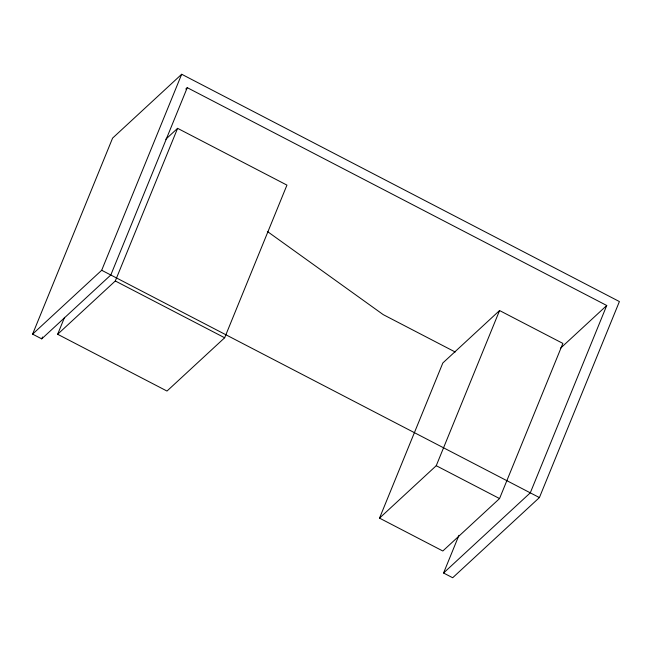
<?xml version="1.0" encoding="UTF-8"?>
<svg xmlns="http://www.w3.org/2000/svg" width="652" height="652" viewBox="0 0 652 652"><rect width="100%" height="100%" fill="white"/><g stroke="black" fill="none" stroke-linecap="round" stroke-linejoin="round"><path stroke-width="0.98" d="M443.556 573.01L530.288 492.839L606.743 305.495L187.263 87.661L110.807 275.005L41.72 338.869L32.6 334.134L112.592 138.118L181.68 74.255L619.4 301.558L539.408 497.574L452.675 577.745L443.556 573.01L458.926 535.349M41.72 338.869L42.486 336.986M165.771 139.259L177.597 128.33L286.945 185.111L224.655 337.769L166.993 391.053L57.645 334.272L64.572 317.312M32.6 334.134L101.688 270.27L181.68 74.255M57.645 334.272L115.306 280.979L177.597 128.33M379.521 518.128L442.838 362.968L499.562 310.539L562.863 343.408L499.546 498.568L442.822 550.997L379.521 518.128L436.245 465.699L499.562 310.539M185.779 89.039L187.263 87.661M560.386 348.347L606.743 305.495M455.218 352.015L383.229 314.631L267.369 231.468M101.688 270.27L539.408 497.574M115.306 280.979L224.655 337.769M436.245 465.699L499.546 498.568"/></g></svg>
